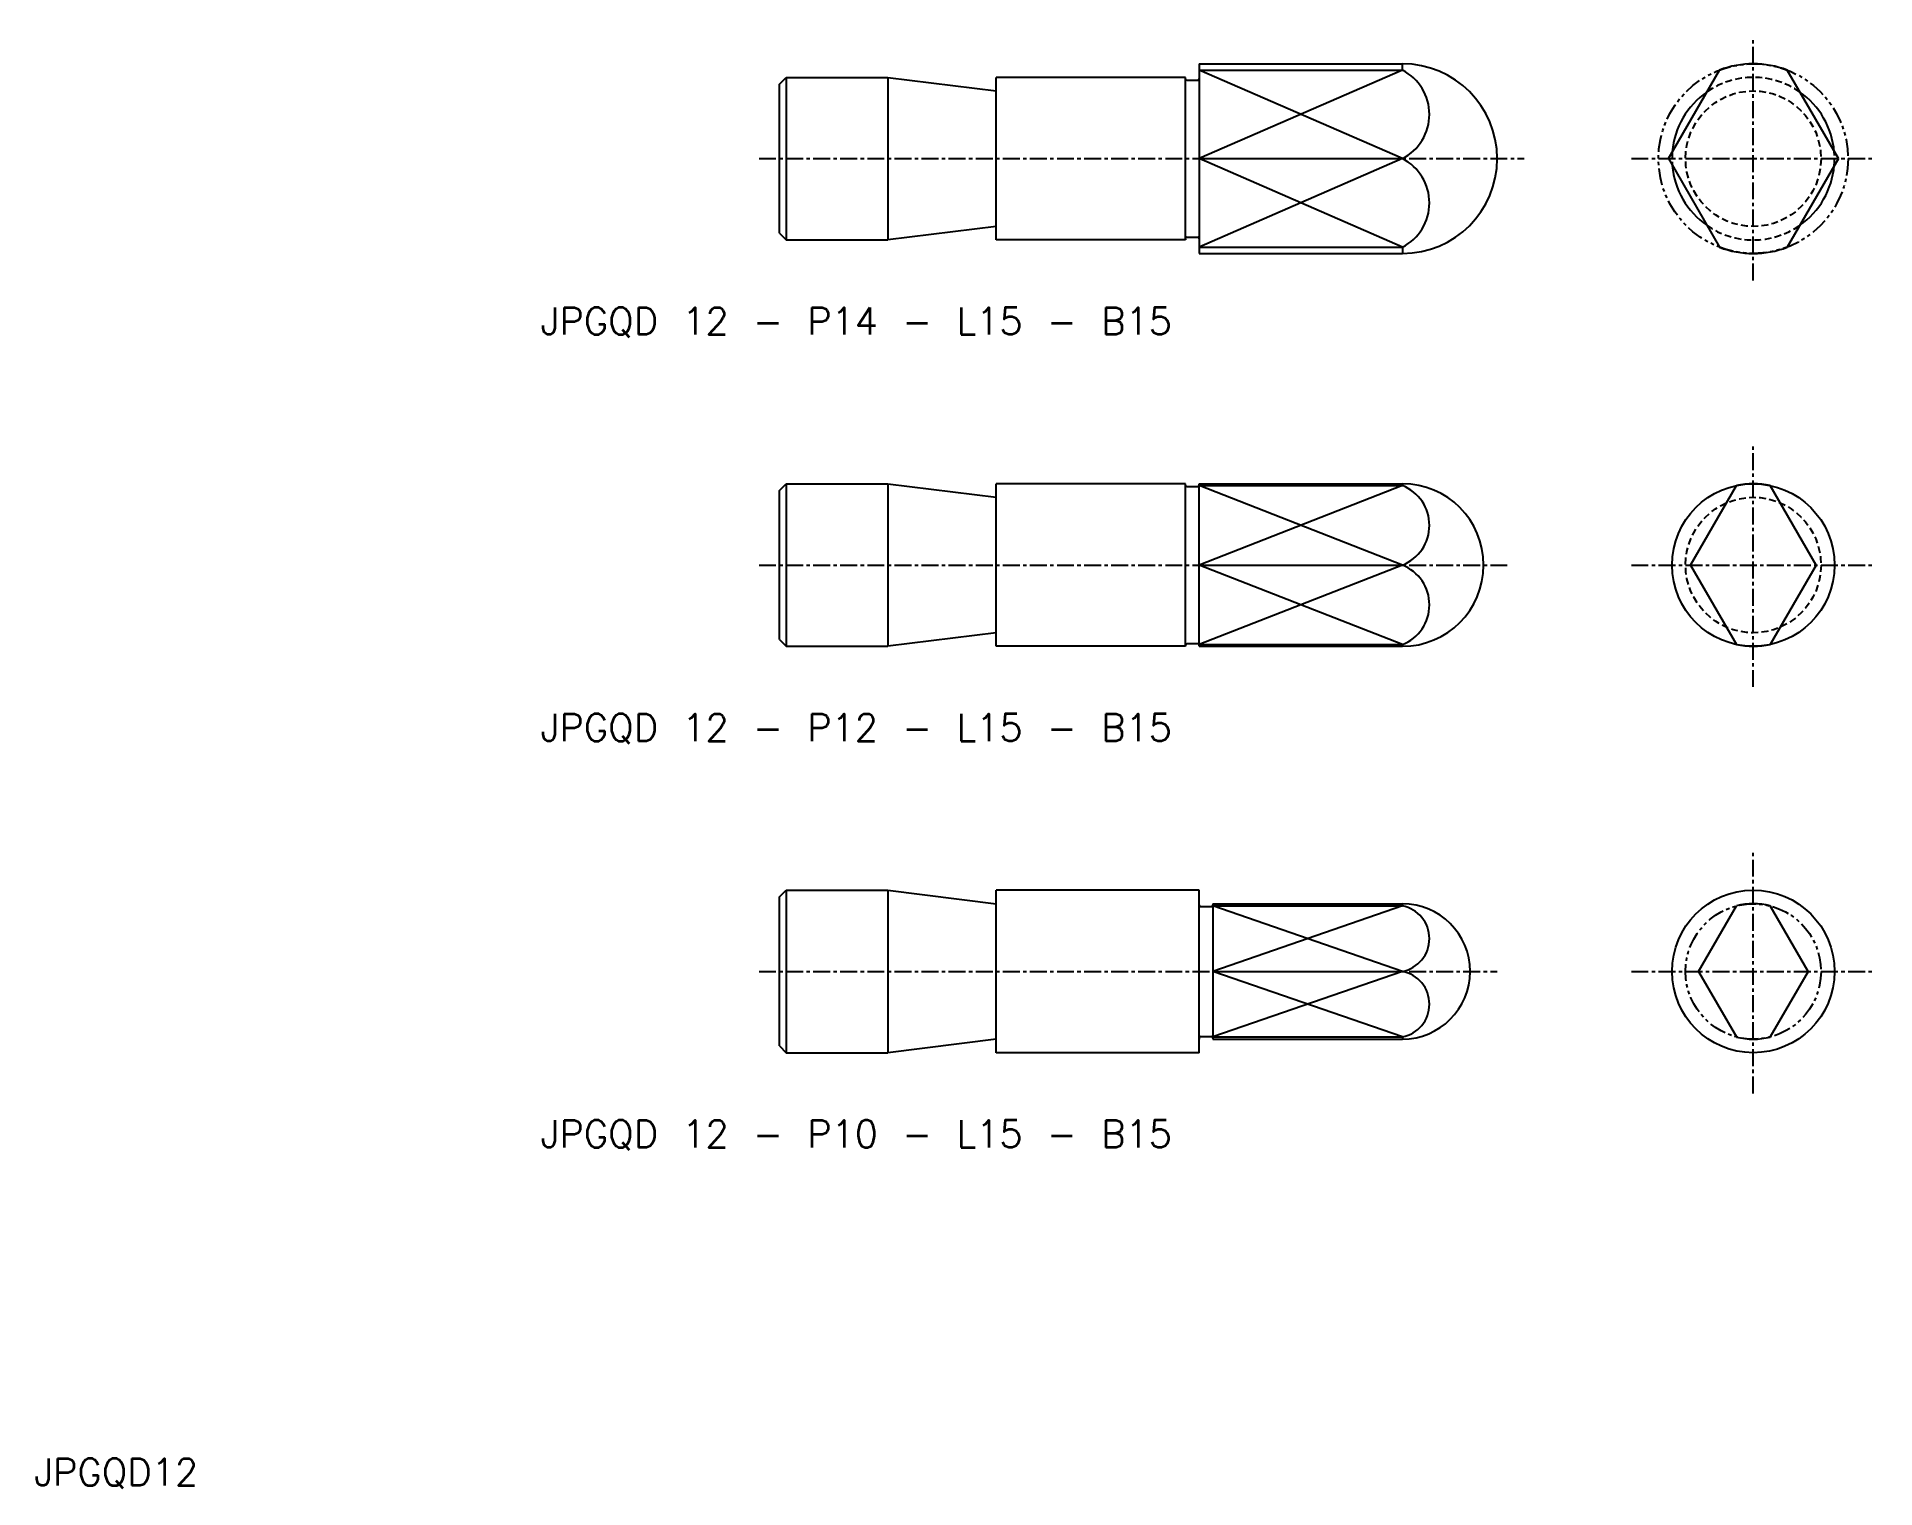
# Model space of a CAD drawing. Extents: x 5 to 141, y 5 to 112.
import ezdxf

# ---------------------------------------------------------------- set-up
doc = ezdxf.new("R2010")
doc.units = 0
for name, pattern in [('CENTER', [2, 1.25, -0.25, 0.25, -0.25]), ('DASHED', [0.75, 0.5, -0.25]), ('PHANTOM', [2.5, 1.25, -0.25, 0.25, -0.25, 0.25, -0.25])]:
    doc.linetypes.add(name, pattern=pattern)
doc.layers.get('0').update_dxf_attribs({"linetype": 'CONTINUOUS'})
doc.layers.add('CENTER', color=1, linetype='CENTER')
doc.styles.get("Standard").update_dxf_attribs({"font": 'txt.shx', "width": 0.8, "bigfont": 'bigfont.shx'})

msp = doc.modelspace()

# ---------------------------------------------------------------- linework, layer by layer
at = {"color": 7, "linetype": 'CONTINUOUS'}
for p, q in [((91, 109.96), (91, 95.96)), ((91, 109.96), (106, 109.96)), ((106, 109.5), (106, 109.96)), ((60, 108.46), (60.5, 108.96)), ((60.5, 108.96), (68, 108.96)), ((60.5, 108.96), (60.5, 96.96)), ((68, 108.96), (68, 96.96)), ((68, 108.96), (76, 107.96)), ((90, 108.96), (76, 108.96)), ((76, 96.96), (76, 108.96)), ((90, 96.96), (90, 108.96)), ((90, 108.86), (90, 108.96)), ((90.1, 108.76), (90.9, 108.76)), ((91, 109.5), (106, 109.5)), ((125.64, 102.96), (129.41, 109.5)), ((138.19, 102.96), (134.41, 109.5)), ((60, 97.46), (60, 108.46)), ((91, 102.96), (106, 102.96)), ((125.64, 102.96), (129.41, 96.42)), ((138.19, 102.96), (134.41, 96.42)), ((76, 97.96), (68, 96.96)), ((60, 97.46), (60.5, 96.96)), ((60.5, 96.96), (68, 96.96)), ((90, 96.96), (76, 96.96)), ((90, 97.06), (90, 96.96)), ((90.1, 97.16), (90.9, 97.16)), ((91, 96.42), (106, 96.42)), ((106, 96.42), (106, 95.96)), ((91, 95.96), (106, 95.96)), ((60, 78.46), (60.5, 78.96)), ((60.5, 78.96), (68, 78.96)), ((60.5, 78.96), (60.5, 66.96)), ((68, 78.96), (68, 66.96)), ((68, 78.96), (76, 77.96)), ((90, 78.96), (76, 78.96)), ((76, 66.96), (76, 78.96)), ((90, 66.96), (90, 78.96)), ((90, 78.86), (90, 78.96)), ((90.1, 78.76), (90.9, 78.76)), ((91, 66.96), (91, 78.96)), ((91, 78.96), (106, 78.96)), ((91, 78.83), (106, 78.83)), ((106, 78.83), (106, 78.96)), ((127.28, 72.96), (130.66, 78.83)), ((136.55, 72.96), (133.16, 78.83)), ((60, 67.46), (60, 78.46)), ((91, 72.96), (106, 72.96)), ((127.28, 72.96), (130.66, 67.09)), ((136.55, 72.96), (133.16, 67.09)), ((76, 67.96), (68, 66.96)), ((60, 67.46), (60.5, 66.96)), ((60.5, 66.96), (68, 66.96)), ((90, 66.96), (76, 66.96)), ((90, 67.06), (90, 66.96)), ((90.1, 67.16), (90.9, 67.16)), ((91, 67.09), (106, 67.09)), ((91, 66.96), (106, 66.96)), ((106, 67.09), (106, 66.96)), ((60, 48.46), (60.5, 48.96)), ((60.5, 48.96), (68, 48.96)), ((60.5, 48.96), (60.5, 36.96)), ((68, 48.96), (76, 47.96)), ((68, 48.96), (68, 36.96)), ((91, 48.96), (76, 48.96)), ((76, 36.96), (76, 48.96)), ((91, 36.96), (91, 48.96)), ((60, 37.46), (60, 48.46)), ((91, 47.86), (91, 47.96)), ((91.1, 47.76), (91.9, 47.76)), ((92, 47.96), (106, 47.96)), ((92, 47.96), (92, 37.96)), ((92, 47.8), (106, 47.8)), ((106, 47.8), (106, 47.96)), ((127.87, 42.96), (130.66, 47.8)), ((135.96, 42.96), (133.16, 47.8)), ((92, 42.96), (106, 42.96)), ((127.87, 42.96), (130.66, 38.12)), ((135.96, 42.96), (133.16, 38.12)), ((91, 38.06), (91, 37.96)), ((91.1, 38.16), (91.9, 38.16)), ((92, 38.12), (106, 38.12)), ((106, 38.12), (106, 37.96)), ((60, 37.46), (60.5, 36.96)), ((60.5, 36.96), (68, 36.96)), ((76, 37.96), (68, 36.96)), ((91, 36.96), (76, 36.96)), ((92, 37.96), (106, 37.96))]:
    msp.add_line(p, q, dxfattribs=at)
at = {"color": 3, "linetype": 'CONTINUOUS'}
for p, q in [((106, 109.5), (91, 102.96)), ((106, 102.96), (91, 109.5)), ((106, 102.96), (91, 96.42)), ((106, 96.42), (91, 102.96)), ((106, 78.83), (91, 72.96)), ((106, 72.96), (91, 78.83)), ((106, 67.09), (91, 72.96)), ((106, 72.96), (91, 67.09)), ((106, 47.8), (92, 42.96)), ((106, 42.96), (92, 47.8)), ((106, 38.12), (92, 42.96)), ((106, 42.96), (92, 38.12))]:
    msp.add_line(p, q, dxfattribs=at)
at = {"color": 3, "linetype": 'PHANTOM'}
for centre, radius in [((131.91, 102.96), 7), ((131.91, 42.96), 5)]:
    msp.add_circle(centre, radius, dxfattribs=at)
at = {"color": 3, "linetype": 'DASHED'}
for centre in [(131.91, 102.96), (131.91, 72.96)]:
    msp.add_circle(centre, 5, dxfattribs=at)
at = {"color": 7, "linetype": 'CONTINUOUS'}
for centre in [(131.91, 72.96), (131.91, 42.96)]:
    msp.add_circle(centre, 6, dxfattribs=at)
for centre, radius, start, end in [((106, 102.96), 7, 270, 90), ((131.91, 102.96), 7, 69.0752, 110.9248), ((90.1, 108.86), 0.1, 180, 270), ((90.9, 108.86), 0.1, 270, 0), ((104.33, 106.23), 3.67, 297.0855, 62.9145), ((131.91, 102.96), 6, 124.9186, 175.0814), ((131.91, 102.96), 6, 4.9186, 55.0814), ((104.33, 99.69), 3.67, 297.0855, 62.9145), ((131.91, 102.96), 6, 184.9186, 235.0814), ((131.91, 102.96), 6, 304.9186, 355.0814), ((90.1, 97.06), 0.1, 90, 180), ((90.9, 97.06), 0.1, 0, 90), ((131.91, 102.96), 7, 249.0752, 290.9248), ((90.1, 78.86), 0.1, 180, 270), ((90.9, 78.86), 0.1, 270, 0), ((106, 72.96), 6, 270, 90), ((104.85, 75.89), 3.15, 291.4415, 68.5585), ((131.91, 72.96), 6, 77.9753, 102.0247), ((104.85, 70.02), 3.15, 291.4415, 68.5585), ((90.1, 67.06), 0.1, 90, 180), ((90.9, 67.06), 0.1, 0, 90), ((131.91, 72.96), 6, 257.9753, 282.0247), ((91.1, 47.86), 0.1, 180, 270), ((91.9, 47.86), 0.1, 270, 0), ((106, 42.96), 5, 270, 90), ((105.54, 45.38), 2.46, 280.8705, 79.1295), ((131.91, 42.96), 5, 75.5225, 104.4775), ((105.54, 40.54), 2.46, 280.8705, 79.1295), ((91.1, 38.06), 0.1, 90, 180), ((91.9, 38.06), 0.1, 0, 90), ((131.91, 42.96), 5, 255.5225, 284.4775)]:
    msp.add_arc(centre, radius, start, end, dxfattribs=at)
at = {"color": 3, "linetype": 'DASHED'}
for start, end in [(55.0814, 124.9186), (175.0814, 184.9186), (355.0814, 4.9186), (235.0814, 304.9186)]:
    msp.add_arc((131.91, 102.96), 6, start, end, dxfattribs=at)
at = {"layer": 'CENTER', "color": 1, "linetype": 'CENTER'}
for p, q in [((131.91, 93.96), (131.91, 111.96)), ((58.5, 102.96), (115, 102.96)), ((122.91, 102.96), (140.91, 102.96)), ((131.91, 63.96), (131.91, 81.96)), ((58.5, 72.96), (114, 72.96)), ((122.91, 72.96), (140.91, 72.96)), ((131.91, 33.96), (131.91, 51.96)), ((58.5, 42.96), (113, 42.96)), ((122.91, 42.96), (140.91, 42.96))]:
    msp.add_line(p, q, dxfattribs=at)

# ---------------------------------------------------------------- texts
at = {"color": 7, "linetype": 'CONTINUOUS'}
for s, p in [('JPGQD 12 - P14 - L15 - B15', (42.39, 89.97)), ('JPGQD 12 - P12 - L15 - B15', (42.39, 59.97)), ('JPGQD 12 - P10 - L15 - B15', (42.39, 29.97)), ('JPGQD12', (5, 5))]:
    msp.add_text(s, height=2, dxfattribs=at).set_placement(p)

doc.saveas('drawing.dxf')
